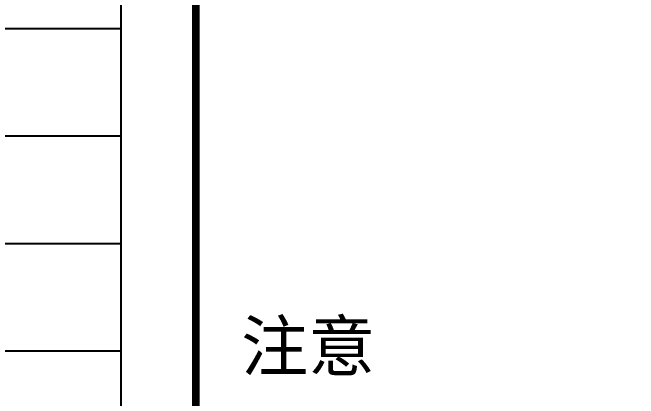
# Model space of a CAD drawing. Extents: x 5412679 to 5683609, y 301830 to 763830.
# Drawn here: x 5477787 to 5481861, y 745242 to 747757 of the extents above; entities that cross this region are included whole.
import ezdxf

# ---------------------------------------------------------------- set-up
doc = ezdxf.new("R2010")
doc.units = 0
doc.header["$LTSCALE"] = 1000
doc.header["$MEASUREMENT"] = 0
for name, color, linetype in [('$dl$', 255, 'Continuous'), ('PUB_TITLE', 4, 'Continuous'), ('图框', 7, 'Continuous')]:
    doc.layers.add(name, color=color, linetype=linetype)
doc.styles.add('图签2', font='simhei.ttf', dxfattribs={"height": 1000})

# ---------------------------------------------------------------- blocks, each defined once
blk = doc.blocks.new('sdg456sdhfdgh')
at = {"layer": 'PUB_TITLE', "const_width": 50}
blk.add_lwpolyline([(3130207.5, 779821), (3130207.5, 790038.6), (3123207.5, 790038.6), (3123207.5, 779821)], close=True, dxfattribs=at)
at = {"layer": 'PUB_TITLE', "style": '图签2', "width": 1}
blk.add_text('注意', height=320, dxfattribs=at).set_placement((3123502.8, 782815.3))

msp = doc.modelspace()

# ---------------------------------------------------------------- linework, layer by layer
at = {"layer": '图框', "color": 147}
for p, q in [((5478491.3, 760952.5), (5478491.3, 723152.5)), ((5415820.5, 747652.5), (5478491.3, 747652.5)), ((5415820.5, 746952.5), (5478491.3, 746952.5)), ((5415820.5, 746252.5), (5478491.3, 746252.5)), ((5415820.5, 745552.5), (5478491.3, 745552.5))]:
    msp.add_line(p, q, dxfattribs=at)

# ---------------------------------------------------------------- block references
at = {"layer": '$dl$'}
msp.add_blockref('sdg456sdhfdgh', (2355772, -37391), dxfattribs=at)

doc.saveas('drawing.dxf')
